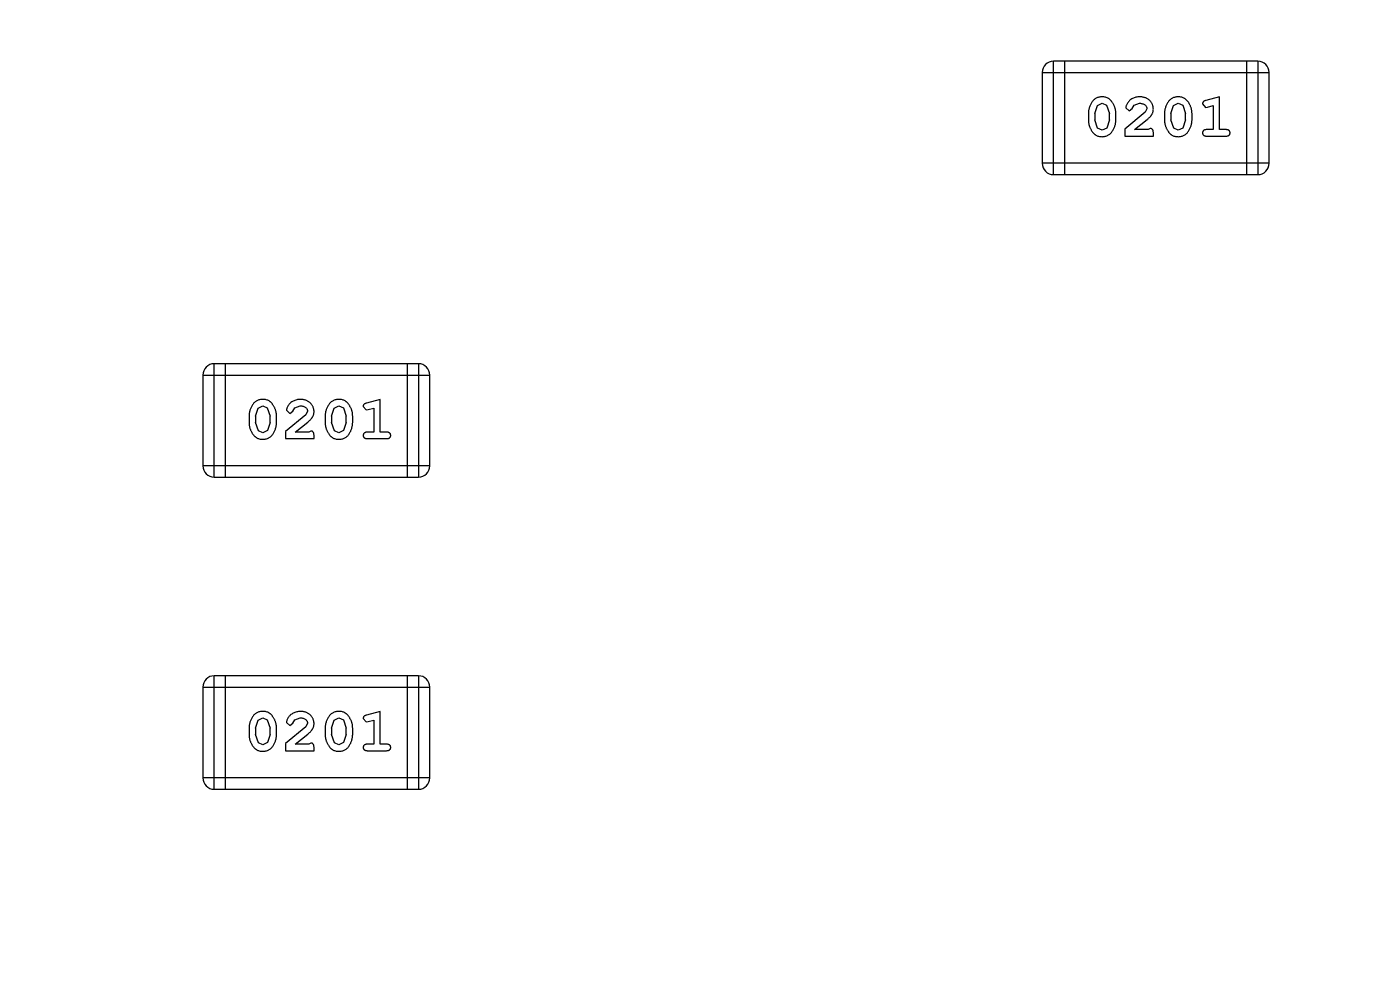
# Model space of a CAD drawing. Header units: inches. Extents: x 398 to 599, y 40 to 151.
# Drawn here: x 557.085 to 560.697, y 87.242 to 89.782 of the extents above; entities that cross this region are included whole.
import ezdxf

# ---------------------------------------------------------------- set-up
doc = ezdxf.new("R2010")
doc.units = ezdxf.units.IN
doc.header["$LTSCALE"] = 1.21
doc.header["$MEASUREMENT"] = 0
doc.layers.get('0').update_dxf_attribs({"linetype": 'CONTINUOUS'})

msp = doc.modelspace()

# ---------------------------------------------------------------- linework, layer by layer
at = {"color": 7, "linetype": 'Continuous'}
for p, q in [((559.8439, 89.3846), (559.8439, 89.6894)), ((560.3925, 89.6894), (559.8439, 89.6894)), ((559.8744, 89.3846), (559.8744, 89.6894)), ((560.3621, 89.6894), (560.3621, 89.3846)), ((560.3925, 89.6894), (560.3925, 89.3846)), ((559.8134, 89.6589), (559.8134, 89.4151)), ((559.8134, 89.6589), (560.423, 89.6589)), ((560.423, 89.4151), (560.423, 89.6589)), ((559.9546, 89.5487), (559.9619, 89.5705)), ((559.9619, 89.5705), (559.9742, 89.5763)), ((559.9742, 89.5763), (559.9864, 89.571)), ((559.9864, 89.571), (559.9939, 89.5487)), ((560.0553, 89.5624), (560.0603, 89.5709)), ((560.0603, 89.5709), (560.0751, 89.5763)), ((560.1591, 89.5487), (560.1664, 89.5705)), ((560.1664, 89.5705), (560.1787, 89.5763)), ((560.1787, 89.5763), (560.1909, 89.571)), ((560.1909, 89.571), (560.1985, 89.5487)), ((560.2441, 89.5746), (560.252, 89.5653)), ((560.252, 89.5653), (560.2574, 89.5663)), ((560.2897, 89.5936), (560.2531, 89.5837)), ((560.2574, 89.5663), (560.2724, 89.5705)), ((560.2724, 89.5705), (560.2724, 89.5055)), ((560.2897, 89.5055), (560.2897, 89.5936)), ((559.9373, 89.549), (559.9373, 89.5313)), ((559.9546, 89.5487), (559.9546, 89.5315)), ((559.9623, 89.5092), (559.9546, 89.5315)), ((559.9939, 89.5315), (559.9867, 89.5098)), ((559.9939, 89.5315), (559.9939, 89.5487)), ((560.0113, 89.5313), (560.0113, 89.549)), ((560.0899, 89.5521), (560.0349, 89.5071)), ((560.038, 89.5643), (560.0468, 89.5559)), ((560.0468, 89.5559), (560.0553, 89.5624)), ((560.0616, 89.5055), (560.0952, 89.5326)), ((560.0946, 89.5618), (560.0899, 89.5521)), ((560.1418, 89.549), (560.1418, 89.5313)), ((560.1591, 89.5487), (560.1591, 89.5315)), ((560.1668, 89.5092), (560.1591, 89.5315)), ((560.1985, 89.5315), (560.1912, 89.5098)), ((560.1985, 89.5315), (560.1985, 89.5487)), ((560.2158, 89.5313), (560.2158, 89.549)), ((559.9744, 89.504), (559.9623, 89.5092)), ((559.9867, 89.5098), (559.9744, 89.504)), ((560.0349, 89.5071), (560.0349, 89.4882)), ((560.0978, 89.5055), (560.0616, 89.5055)), ((560.1033, 89.5087), (560.0978, 89.5055)), ((560.1119, 89.4882), (560.1119, 89.4961)), ((560.1789, 89.504), (560.1668, 89.5092)), ((560.1912, 89.5098), (560.1789, 89.504)), ((560.2724, 89.5055), (560.2551, 89.5055)), ((560.307, 89.5055), (560.2897, 89.5055)), ((560.0349, 89.4882), (560.1119, 89.4882)), ((560.2551, 89.4882), (560.307, 89.4882)), ((560.423, 89.4151), (559.8134, 89.4151)), ((559.8439, 89.3846), (560.3925, 89.3846)), ((557.5584, 88.8461), (557.5584, 88.6023)), ((557.5584, 88.8461), (558.168, 88.8461)), ((557.5889, 88.5718), (557.5889, 88.8766)), ((558.1376, 88.8766), (557.5889, 88.8766)), ((557.6194, 88.5718), (557.6194, 88.8766)), ((558.1071, 88.8766), (558.1071, 88.5718)), ((558.1376, 88.8766), (558.1376, 88.5718)), ((558.168, 88.6023), (558.168, 88.8461)), ((558.0347, 88.7808), (557.9981, 88.7709)), ((558.0347, 88.6927), (558.0347, 88.7808)), ((557.6823, 88.7362), (557.6823, 88.7185)), ((557.6996, 88.7359), (557.7069, 88.7577)), ((557.6996, 88.7359), (557.6996, 88.7187)), ((557.7069, 88.7577), (557.7192, 88.7635)), ((557.7192, 88.7635), (557.7314, 88.7582)), ((557.7314, 88.7582), (557.739, 88.7359)), ((557.739, 88.7187), (557.739, 88.7359)), ((557.7563, 88.7185), (557.7563, 88.7362)), ((557.8349, 88.7393), (557.7799, 88.6943)), ((557.783, 88.7515), (557.7918, 88.7431)), ((557.7918, 88.7431), (557.8003, 88.7496)), ((557.8003, 88.7496), (557.8053, 88.7581)), ((557.8053, 88.7581), (557.8201, 88.7635)), ((557.8396, 88.749), (557.8349, 88.7393)), ((557.8868, 88.7362), (557.8868, 88.7185)), ((557.9041, 88.7359), (557.9114, 88.7577)), ((557.9041, 88.7359), (557.9041, 88.7187)), ((557.9114, 88.7577), (557.9237, 88.7635)), ((557.9237, 88.7635), (557.9359, 88.7582)), ((557.9359, 88.7582), (557.9435, 88.7359)), ((557.9435, 88.7187), (557.9435, 88.7359)), ((557.9608, 88.7185), (557.9608, 88.7362)), ((557.9891, 88.7618), (557.997, 88.7525)), ((557.997, 88.7525), (558.0024, 88.7535)), ((558.0024, 88.7535), (558.0174, 88.7577)), ((558.0174, 88.7577), (558.0174, 88.6927)), ((557.7073, 88.6964), (557.6996, 88.7187)), ((557.739, 88.7187), (557.7317, 88.697)), ((557.8066, 88.6927), (557.8402, 88.7198)), ((557.9118, 88.6964), (557.9041, 88.7187)), ((557.9435, 88.7187), (557.9362, 88.697)), ((557.7194, 88.6912), (557.7073, 88.6964)), ((557.7317, 88.697), (557.7194, 88.6912)), ((557.7799, 88.6943), (557.7799, 88.6754)), ((557.7799, 88.6754), (557.8569, 88.6754)), ((557.8428, 88.6927), (557.8066, 88.6927)), ((557.8483, 88.6959), (557.8428, 88.6927)), ((557.8569, 88.6754), (557.8569, 88.6833)), ((557.9239, 88.6912), (557.9118, 88.6964)), ((557.9362, 88.697), (557.9239, 88.6912)), ((558.0174, 88.6927), (558.0001, 88.6927)), ((558.0001, 88.6754), (558.052, 88.6754)), ((558.052, 88.6927), (558.0347, 88.6927)), ((558.168, 88.6023), (557.5584, 88.6023)), ((557.5889, 88.5718), (558.1376, 88.5718)), ((557.5889, 87.7336), (557.5889, 88.0384)), ((558.1376, 88.0384), (557.5889, 88.0384)), ((557.6194, 87.7336), (557.6194, 88.0384)), ((558.1071, 88.0384), (558.1071, 87.7336)), ((558.1376, 88.0384), (558.1376, 87.7336)), ((557.5584, 88.0079), (557.5584, 87.7641)), ((557.5584, 88.0079), (558.168, 88.0079)), ((558.168, 87.7641), (558.168, 88.0079)), ((558.0347, 87.9426), (557.9981, 87.9327)), ((558.0347, 87.8545), (558.0347, 87.9426)), ((557.6996, 87.8977), (557.7069, 87.9195)), ((557.7069, 87.9195), (557.7192, 87.9253)), ((557.7192, 87.9253), (557.7314, 87.92)), ((557.7314, 87.92), (557.739, 87.8977)), ((557.783, 87.9133), (557.7918, 87.9049)), ((557.7918, 87.9049), (557.8003, 87.9114)), ((557.8003, 87.9114), (557.8053, 87.9199)), ((557.8053, 87.9199), (557.8201, 87.9253)), ((557.8396, 87.9108), (557.8349, 87.9011)), ((557.9041, 87.8977), (557.9114, 87.9195)), ((557.9114, 87.9195), (557.9237, 87.9253)), ((557.9237, 87.9253), (557.9359, 87.92)), ((557.9359, 87.92), (557.9435, 87.8977)), ((557.9891, 87.9236), (557.997, 87.9143)), ((557.997, 87.9143), (558.0024, 87.9153)), ((558.0024, 87.9153), (558.0174, 87.9195)), ((558.0174, 87.9195), (558.0174, 87.8545)), ((557.6823, 87.898), (557.6823, 87.8803)), ((557.6996, 87.8977), (557.6996, 87.8805)), ((557.7073, 87.8582), (557.6996, 87.8805)), ((557.739, 87.8805), (557.7317, 87.8588)), ((557.739, 87.8805), (557.739, 87.8977)), ((557.7563, 87.8803), (557.7563, 87.898)), ((557.8349, 87.9011), (557.7799, 87.8561)), ((557.8066, 87.8545), (557.8402, 87.8816)), ((557.8868, 87.898), (557.8868, 87.8803)), ((557.9041, 87.8977), (557.9041, 87.8805)), ((557.9118, 87.8582), (557.9041, 87.8805)), ((557.9435, 87.8805), (557.9362, 87.8588)), ((557.9435, 87.8805), (557.9435, 87.8977)), ((557.9608, 87.8803), (557.9608, 87.898)), ((557.7194, 87.853), (557.7073, 87.8582)), ((557.7317, 87.8588), (557.7194, 87.853)), ((557.7799, 87.8561), (557.7799, 87.8372)), ((557.7799, 87.8372), (557.8569, 87.8372)), ((557.8428, 87.8545), (557.8066, 87.8545)), ((557.8483, 87.8577), (557.8428, 87.8545)), ((557.8569, 87.8372), (557.8569, 87.8451)), ((557.9239, 87.853), (557.9118, 87.8582)), ((557.9362, 87.8588), (557.9239, 87.853)), ((558.0174, 87.8545), (558.0001, 87.8545)), ((558.0001, 87.8372), (558.052, 87.8372)), ((558.052, 87.8545), (558.0347, 87.8545)), ((558.168, 87.7641), (557.5584, 87.7641)), ((557.5889, 87.7336), (558.1376, 87.7336))]:
    msp.add_line(p, q, dxfattribs=at)
for centre, radius, start, end in [((553.751, 92.925), 23, 281.22586, 258.77532), ((553.751, 92.925), 22.75, 294.44334, 241.13427), ((559.8439, 89.6589), 0.0305, 90, 180), ((560.3925, 89.6589), 0.0305, 0, 90), ((559.8439, 89.4151), 0.0305, 180, 270), ((560.3925, 89.4151), 0.0305, 270, 0), ((557.5889, 88.8461), 0.0305, 90, 180), ((558.1376, 88.8461), 0.0305, 0, 90), ((557.5889, 88.6023), 0.0305, 180, 270), ((558.1376, 88.6023), 0.0305, 270, 0), ((557.5889, 88.0079), 0.0305, 90, 180), ((558.1376, 88.0079), 0.0305, 0, 90), ((557.5889, 87.7641), 0.0305, 180, 270), ((558.1376, 87.7641), 0.0305, 270, 0)]:
    msp.add_arc(centre, radius, start, end, dxfattribs=at)
for points, knots in [([(559.9741, 89.5936), (559.9727, 89.5936), (559.9699, 89.5935), (559.9658, 89.5928), (559.9619, 89.5917), (559.9584, 89.5901), (559.9551, 89.588), (559.952, 89.5855), (559.9492, 89.5825), (559.9468, 89.5792), (559.9446, 89.5756), (559.9426, 89.5719), (559.941, 89.5682), (559.9397, 89.5644), (559.9386, 89.5606), (559.9379, 89.5568), (559.9374, 89.5529), (559.9373, 89.5503), (559.9373, 89.549)], [0, 0, 0, 0, 0.06692, 0.130834, 0.19258, 0.252759, 0.312631, 0.373411, 0.436359, 0.501894, 0.568244, 0.632472, 0.69556, 0.757163, 0.818592, 0.878885, 0.939235, 1, 1, 1, 1]), ([(560.0113, 89.549), (560.0112, 89.5501), (560.0112, 89.5522), (560.0109, 89.5554), (560.0104, 89.5586), (560.0097, 89.5617), (560.0088, 89.5647), (560.0077, 89.5677), (560.0064, 89.5707), (560.0049, 89.5736), (560.0033, 89.5763), (560.0016, 89.5789), (560, 89.5812), (559.9983, 89.5833), (559.9966, 89.5851), (559.9949, 89.5868), (559.9932, 89.5882), (559.9908, 89.5898), (559.9876, 89.5914), (559.9835, 89.5927), (559.9789, 89.5935), (559.9757, 89.5936), (559.9741, 89.5936)], [0, 0, 0, 0, 0.049855, 0.099516, 0.148482, 0.19758, 0.246804, 0.296268, 0.346517, 0.397047, 0.446826, 0.49336, 0.537801, 0.579207, 0.617974, 0.654833, 0.689171, 0.722088, 0.786392, 0.853518, 0.924186, 1, 1, 1, 1]), ([(560.0753, 89.5936), (560.0736, 89.5936), (560.0702, 89.5934), (560.0653, 89.5926), (560.0605, 89.5912), (560.056, 89.5892), (560.0519, 89.5868), (560.0482, 89.5839), (560.0451, 89.5806), (560.0426, 89.5771), (560.0406, 89.5735), (560.0391, 89.5702), (560.0382, 89.5671), (560.0381, 89.5652), (560.038, 89.5643)], [0, 0, 0, 0, 0.098286, 0.193983, 0.289056, 0.384352, 0.477435, 0.566197, 0.652355, 0.737986, 0.818188, 0.887401, 0.94802, 1, 1, 1, 1]), ([(560.0751, 89.5763), (560.0765, 89.5763), (560.0792, 89.5762), (560.0831, 89.5753), (560.0864, 89.574), (560.0893, 89.572), (560.0916, 89.5698), (560.0934, 89.5673), (560.0944, 89.5646), (560.0946, 89.5627), (560.0946, 89.5618)], [0, 0, 0, 0, 0.156344, 0.299348, 0.4327, 0.561, 0.682299, 0.791883, 0.89611, 1, 1, 1, 1]), ([(560.1119, 89.5609), (560.1119, 89.562), (560.1118, 89.5642), (560.1114, 89.5674), (560.1105, 89.5705), (560.1094, 89.5735), (560.1079, 89.5763), (560.1062, 89.5791), (560.1041, 89.5816), (560.1017, 89.5841), (560.099, 89.5863), (560.0962, 89.5883), (560.0931, 89.5899), (560.0899, 89.5913), (560.0865, 89.5923), (560.0829, 89.5931), (560.0791, 89.5935), (560.0766, 89.5936), (560.0753, 89.5936)], [0, 0, 0, 0, 0.060981, 0.120256, 0.178148, 0.236115, 0.293993, 0.352864, 0.413358, 0.476056, 0.539296, 0.602396, 0.665116, 0.728325, 0.792919, 0.859317, 0.928302, 1, 1, 1, 1]), ([(560.1786, 89.5936), (560.1772, 89.5936), (560.1744, 89.5935), (560.1703, 89.5928), (560.1665, 89.5917), (560.1629, 89.5901), (560.1596, 89.588), (560.1565, 89.5855), (560.1537, 89.5825), (560.1513, 89.5792), (560.1491, 89.5756), (560.1472, 89.5719), (560.1455, 89.5682), (560.1442, 89.5644), (560.1431, 89.5606), (560.1424, 89.5568), (560.1419, 89.5529), (560.1419, 89.5503), (560.1418, 89.549)], [0, 0, 0, 0, 0.06692, 0.130834, 0.19258, 0.252759, 0.312631, 0.373411, 0.436359, 0.501894, 0.568244, 0.632472, 0.69556, 0.757163, 0.818592, 0.878885, 0.939235, 1, 1, 1, 1]), ([(560.2158, 89.549), (560.2157, 89.5501), (560.2157, 89.5522), (560.2154, 89.5554), (560.2149, 89.5586), (560.2142, 89.5617), (560.2133, 89.5647), (560.2122, 89.5677), (560.2109, 89.5707), (560.2094, 89.5736), (560.2078, 89.5763), (560.2062, 89.5789), (560.2045, 89.5812), (560.2028, 89.5833), (560.2011, 89.5851), (560.1994, 89.5868), (560.1977, 89.5882), (560.1953, 89.5898), (560.1921, 89.5914), (560.188, 89.5927), (560.1834, 89.5935), (560.1803, 89.5936), (560.1786, 89.5936)], [0, 0, 0, 0, 0.049855, 0.099516, 0.148482, 0.19758, 0.246804, 0.296268, 0.346517, 0.397047, 0.446826, 0.49336, 0.537801, 0.579207, 0.617974, 0.654833, 0.689171, 0.722088, 0.786392, 0.853518, 0.924186, 1, 1, 1, 1]), ([(560.2531, 89.5837), (560.2523, 89.5835), (560.2507, 89.583), (560.2486, 89.5822), (560.247, 89.5813), (560.2458, 89.5802), (560.245, 89.579), (560.2445, 89.5777), (560.2441, 89.5762), (560.2441, 89.5751), (560.2441, 89.5746)], [0, 0, 0, 0, 0.187321, 0.344927, 0.475328, 0.579604, 0.674244, 0.773631, 0.882025, 1, 1, 1, 1]), ([(559.9373, 89.5313), (559.9373, 89.5302), (559.9374, 89.5281), (559.9377, 89.5249), (559.9382, 89.5218), (559.9389, 89.5187), (559.9397, 89.5156), (559.9409, 89.5126), (559.9421, 89.5097), (559.9436, 89.5068), (559.9452, 89.504), (559.9468, 89.5015), (559.9485, 89.4992), (559.9501, 89.4971), (559.9518, 89.4952), (559.9535, 89.4936), (559.9552, 89.4921), (559.9576, 89.4905), (559.9608, 89.4889), (559.965, 89.4876), (559.9695, 89.4868), (559.9727, 89.4867), (559.9744, 89.4866)], [0, 0, 0, 0, 0.049886, 0.09882, 0.148132, 0.19689, 0.246038, 0.295176, 0.345305, 0.395692, 0.445312, 0.491875, 0.535813, 0.577009, 0.616081, 0.652689, 0.687585, 0.720206, 0.785062, 0.85223, 0.923759, 1, 1, 1, 1]), ([(559.9744, 89.4866), (559.9758, 89.4867), (559.9786, 89.4868), (559.9827, 89.4875), (559.9865, 89.4886), (559.9901, 89.4902), (559.9935, 89.4922), (559.9965, 89.4947), (559.9993, 89.4977), (560.0017, 89.5011), (560.0039, 89.5047), (560.0059, 89.5083), (560.0076, 89.5121), (560.0089, 89.5158), (560.0099, 89.5196), (560.0107, 89.5235), (560.0112, 89.5274), (560.0112, 89.53), (560.0113, 89.5313)], [0, 0, 0, 0, 0.067217, 0.131051, 0.19272, 0.252824, 0.312745, 0.373449, 0.436041, 0.501494, 0.567761, 0.632087, 0.695096, 0.757109, 0.817993, 0.878657, 0.939311, 1, 1, 1, 1]), ([(560.0952, 89.5326), (560.0961, 89.5333), (560.0977, 89.5348), (560.1001, 89.537), (560.1022, 89.5392), (560.1041, 89.5411), (560.1057, 89.543), (560.1071, 89.5448), (560.1082, 89.5464), (560.1093, 89.5485), (560.1104, 89.551), (560.1113, 89.5542), (560.1118, 89.5575), (560.1119, 89.5597), (560.1119, 89.5609)], [0, 0, 0, 0, 0.103002, 0.197728, 0.285279, 0.365235, 0.437224, 0.502446, 0.560545, 0.611446, 0.707576, 0.80349, 0.900532, 1, 1, 1, 1]), ([(560.1418, 89.5313), (560.1418, 89.5302), (560.1419, 89.5281), (560.1422, 89.5249), (560.1427, 89.5218), (560.1434, 89.5187), (560.1442, 89.5156), (560.1454, 89.5126), (560.1466, 89.5097), (560.1481, 89.5068), (560.1497, 89.504), (560.1513, 89.5015), (560.153, 89.4992), (560.1546, 89.4971), (560.1563, 89.4952), (560.158, 89.4936), (560.1597, 89.4921), (560.1621, 89.4905), (560.1653, 89.4889), (560.1695, 89.4876), (560.174, 89.4868), (560.1772, 89.4867), (560.1789, 89.4866)], [0, 0, 0, 0, 0.049886, 0.09882, 0.148132, 0.19689, 0.246038, 0.295176, 0.345305, 0.395692, 0.445312, 0.491875, 0.535813, 0.577009, 0.616081, 0.652689, 0.687585, 0.720206, 0.785062, 0.85223, 0.923759, 1, 1, 1, 1]), ([(560.1789, 89.4866), (560.1803, 89.4867), (560.1831, 89.4868), (560.1872, 89.4875), (560.1911, 89.4886), (560.1946, 89.4902), (560.198, 89.4922), (560.201, 89.4947), (560.2038, 89.4977), (560.2063, 89.5011), (560.2085, 89.5047), (560.2104, 89.5083), (560.2121, 89.5121), (560.2134, 89.5158), (560.2145, 89.5196), (560.2152, 89.5235), (560.2157, 89.5274), (560.2157, 89.53), (560.2158, 89.5313)], [0, 0, 0, 0, 0.067217, 0.131051, 0.19272, 0.252824, 0.312745, 0.373449, 0.436041, 0.501494, 0.567761, 0.632087, 0.695096, 0.757109, 0.817993, 0.878657, 0.939311, 1, 1, 1, 1]), ([(560.1119, 89.4961), (560.1119, 89.4972), (560.1119, 89.4991), (560.1114, 89.5018), (560.1108, 89.5041), (560.1097, 89.5058), (560.1084, 89.5071), (560.1069, 89.508), (560.1051, 89.5086), (560.1039, 89.5086), (560.1033, 89.5087)], [0, 0, 0, 0, 0.1844, 0.34094, 0.473574, 0.586824, 0.690029, 0.789175, 0.890445, 1, 1, 1, 1]), ([(560.2551, 89.5055), (560.2542, 89.5055), (560.2525, 89.5055), (560.2502, 89.505), (560.2482, 89.5042), (560.2467, 89.5032), (560.2455, 89.5018), (560.2447, 89.5003), (560.2442, 89.4987), (560.2441, 89.4975), (560.2441, 89.4969)], [0, 0, 0, 0, 0.169102, 0.317658, 0.446239, 0.563118, 0.671828, 0.776546, 0.884858, 1, 1, 1, 1]), ([(560.2441, 89.4969), (560.2441, 89.4963), (560.2442, 89.4951), (560.2447, 89.4934), (560.2455, 89.4919), (560.2467, 89.4905), (560.2482, 89.4895), (560.2502, 89.4888), (560.2525, 89.4883), (560.2542, 89.4882), (560.2551, 89.4882)], [0, 0, 0, 0, 0.115051, 0.223278, 0.329269, 0.437893, 0.554681, 0.682591, 0.83103, 1, 1, 1, 1]), ([(560.318, 89.4969), (560.318, 89.4975), (560.3179, 89.4987), (560.3174, 89.5003), (560.3166, 89.5018), (560.3154, 89.5032), (560.3139, 89.5043), (560.3119, 89.505), (560.3096, 89.5055), (560.3079, 89.5055), (560.307, 89.5055)], [0, 0, 0, 0, 0.11517, 0.223509, 0.328254, 0.438012, 0.553651, 0.682263, 0.830856, 1, 1, 1, 1]), ([(560.307, 89.4882), (560.3079, 89.4882), (560.3096, 89.4883), (560.3119, 89.4888), (560.3139, 89.4895), (560.3154, 89.4906), (560.3166, 89.4919), (560.3174, 89.4934), (560.3179, 89.4951), (560.318, 89.4963), (560.318, 89.4969)], [0, 0, 0, 0, 0.169012, 0.317488, 0.445429, 0.560977, 0.67065, 0.776666, 0.88492, 1, 1, 1, 1]), ([(557.7191, 88.7808), (557.7177, 88.7808), (557.7149, 88.7807), (557.7108, 88.78), (557.707, 88.7789), (557.7034, 88.7773), (557.7001, 88.7752), (557.697, 88.7727), (557.6942, 88.7698), (557.6918, 88.7664), (557.6896, 88.7628), (557.6877, 88.7591), (557.686, 88.7554), (557.6847, 88.7516), (557.6836, 88.7478), (557.6829, 88.744), (557.6824, 88.7401), (557.6823, 88.7375), (557.6823, 88.7362)], [0, 0, 0, 0, 0.06692, 0.130834, 0.19258, 0.252759, 0.312631, 0.373411, 0.436359, 0.501894, 0.568244, 0.632472, 0.69556, 0.757163, 0.818592, 0.878885, 0.939235, 1, 1, 1, 1]), ([(557.7563, 88.7362), (557.7562, 88.7373), (557.7562, 88.7394), (557.7559, 88.7426), (557.7554, 88.7458), (557.7547, 88.7489), (557.7538, 88.7519), (557.7527, 88.7549), (557.7514, 88.7579), (557.7499, 88.7608), (557.7483, 88.7635), (557.7466, 88.7661), (557.745, 88.7684), (557.7433, 88.7705), (557.7416, 88.7723), (557.7399, 88.774), (557.7382, 88.7754), (557.7358, 88.777), (557.7326, 88.7786), (557.7285, 88.7799), (557.7239, 88.7807), (557.7207, 88.7808), (557.7191, 88.7808)], [0, 0, 0, 0, 0.049855, 0.099516, 0.148482, 0.19758, 0.246804, 0.296268, 0.346517, 0.397047, 0.446826, 0.49336, 0.537801, 0.579207, 0.617974, 0.654833, 0.689171, 0.722088, 0.786392, 0.853518, 0.924186, 1, 1, 1, 1]), ([(557.8203, 88.7808), (557.8186, 88.7808), (557.8152, 88.7806), (557.8103, 88.7798), (557.8055, 88.7784), (557.801, 88.7764), (557.7969, 88.774), (557.7932, 88.7711), (557.7901, 88.7678), (557.7876, 88.7643), (557.7856, 88.7607), (557.7841, 88.7574), (557.7832, 88.7543), (557.7831, 88.7524), (557.783, 88.7515)], [0, 0, 0, 0, 0.098286, 0.193983, 0.289056, 0.384352, 0.477435, 0.566197, 0.652355, 0.737986, 0.818188, 0.887401, 0.94802, 1, 1, 1, 1]), ([(557.8569, 88.7481), (557.8569, 88.7492), (557.8568, 88.7514), (557.8564, 88.7546), (557.8555, 88.7577), (557.8544, 88.7607), (557.8529, 88.7635), (557.8512, 88.7663), (557.8491, 88.7688), (557.8467, 88.7713), (557.844, 88.7735), (557.8412, 88.7755), (557.8381, 88.7771), (557.8349, 88.7785), (557.8315, 88.7795), (557.8279, 88.7803), (557.8242, 88.7807), (557.8216, 88.7808), (557.8203, 88.7808)], [0, 0, 0, 0, 0.060981, 0.120256, 0.178148, 0.236115, 0.293993, 0.352864, 0.413358, 0.476056, 0.539296, 0.602396, 0.665116, 0.728325, 0.792919, 0.859317, 0.928302, 1, 1, 1, 1]), ([(557.9236, 88.7808), (557.9222, 88.7808), (557.9194, 88.7807), (557.9153, 88.78), (557.9115, 88.7789), (557.9079, 88.7773), (557.9046, 88.7752), (557.9015, 88.7727), (557.8987, 88.7698), (557.8963, 88.7664), (557.8941, 88.7628), (557.8922, 88.7591), (557.8905, 88.7554), (557.8892, 88.7516), (557.8881, 88.7478), (557.8874, 88.744), (557.8869, 88.7401), (557.8869, 88.7375), (557.8868, 88.7362)], [0, 0, 0, 0, 0.06692, 0.130834, 0.19258, 0.252759, 0.312631, 0.373411, 0.436359, 0.501894, 0.568244, 0.632472, 0.69556, 0.757163, 0.818592, 0.878885, 0.939235, 1, 1, 1, 1]), ([(557.9608, 88.7362), (557.9607, 88.7373), (557.9607, 88.7394), (557.9604, 88.7426), (557.9599, 88.7458), (557.9592, 88.7489), (557.9583, 88.7519), (557.9572, 88.7549), (557.9559, 88.7579), (557.9544, 88.7608), (557.9528, 88.7635), (557.9512, 88.7661), (557.9495, 88.7684), (557.9478, 88.7705), (557.9461, 88.7723), (557.9444, 88.774), (557.9427, 88.7754), (557.9403, 88.777), (557.9371, 88.7786), (557.933, 88.7799), (557.9284, 88.7807), (557.9253, 88.7808), (557.9236, 88.7808)], [0, 0, 0, 0, 0.049855, 0.099516, 0.148482, 0.19758, 0.246804, 0.296268, 0.346517, 0.397047, 0.446826, 0.49336, 0.537801, 0.579207, 0.617974, 0.654833, 0.689171, 0.722088, 0.786392, 0.853518, 0.924186, 1, 1, 1, 1]), ([(557.8201, 88.7635), (557.8215, 88.7635), (557.8242, 88.7634), (557.8281, 88.7625), (557.8314, 88.7612), (557.8343, 88.7592), (557.8366, 88.757), (557.8384, 88.7545), (557.8394, 88.7518), (557.8396, 88.7499), (557.8396, 88.749)], [0, 0, 0, 0, 0.156344, 0.299348, 0.4327, 0.561, 0.682299, 0.791883, 0.89611, 1, 1, 1, 1]), ([(557.8402, 88.7198), (557.8411, 88.7205), (557.8427, 88.722), (557.8451, 88.7242), (557.8472, 88.7264), (557.8491, 88.7283), (557.8507, 88.7302), (557.8521, 88.732), (557.8532, 88.7336), (557.8543, 88.7357), (557.8554, 88.7382), (557.8563, 88.7414), (557.8568, 88.7447), (557.8569, 88.7469), (557.8569, 88.7481)], [0, 0, 0, 0, 0.103002, 0.197728, 0.285279, 0.365235, 0.437224, 0.502446, 0.560545, 0.611446, 0.707576, 0.80349, 0.900532, 1, 1, 1, 1]), ([(557.9981, 88.7709), (557.9973, 88.7707), (557.9957, 88.7702), (557.9936, 88.7694), (557.992, 88.7685), (557.9908, 88.7674), (557.99, 88.7663), (557.9895, 88.7649), (557.9891, 88.7634), (557.9891, 88.7623), (557.9891, 88.7618)], [0, 0, 0, 0, 0.187321, 0.344927, 0.475328, 0.579604, 0.674244, 0.773631, 0.882025, 1, 1, 1, 1]), ([(557.6823, 88.7185), (557.6823, 88.7174), (557.6824, 88.7153), (557.6827, 88.7121), (557.6832, 88.709), (557.6839, 88.7059), (557.6847, 88.7028), (557.6859, 88.6998), (557.6871, 88.6969), (557.6886, 88.694), (557.6902, 88.6912), (557.6918, 88.6887), (557.6935, 88.6864), (557.6951, 88.6843), (557.6968, 88.6824), (557.6985, 88.6808), (557.7002, 88.6793), (557.7026, 88.6777), (557.7058, 88.6761), (557.71, 88.6748), (557.7145, 88.674), (557.7177, 88.6739), (557.7194, 88.6739)], [0, 0, 0, 0, 0.049886, 0.09882, 0.148132, 0.19689, 0.246038, 0.295176, 0.345305, 0.395692, 0.445312, 0.491875, 0.535813, 0.577009, 0.616081, 0.652689, 0.687585, 0.720206, 0.785062, 0.85223, 0.923759, 1, 1, 1, 1]), ([(557.7194, 88.6739), (557.7208, 88.6739), (557.7236, 88.674), (557.7277, 88.6747), (557.7316, 88.6758), (557.7351, 88.6774), (557.7385, 88.6794), (557.7415, 88.6819), (557.7443, 88.6849), (557.7468, 88.6883), (557.7489, 88.6919), (557.7509, 88.6955), (557.7526, 88.6993), (557.7539, 88.703), (557.7549, 88.7068), (557.7557, 88.7107), (557.7562, 88.7146), (557.7562, 88.7172), (557.7563, 88.7185)], [0, 0, 0, 0, 0.067217, 0.131051, 0.19272, 0.252824, 0.312745, 0.373449, 0.436041, 0.501494, 0.567761, 0.632087, 0.695096, 0.757109, 0.817993, 0.878657, 0.939311, 1, 1, 1, 1]), ([(557.8868, 88.7185), (557.8868, 88.7174), (557.8869, 88.7153), (557.8872, 88.7121), (557.8877, 88.709), (557.8884, 88.7059), (557.8892, 88.7028), (557.8904, 88.6998), (557.8916, 88.6969), (557.8931, 88.694), (557.8947, 88.6912), (557.8963, 88.6887), (557.898, 88.6864), (557.8996, 88.6843), (557.9013, 88.6824), (557.903, 88.6808), (557.9047, 88.6793), (557.9071, 88.6777), (557.9103, 88.6761), (557.9145, 88.6748), (557.919, 88.674), (557.9222, 88.6739), (557.9239, 88.6739)], [0, 0, 0, 0, 0.049886, 0.09882, 0.148132, 0.19689, 0.246038, 0.295176, 0.345305, 0.395692, 0.445312, 0.491875, 0.535813, 0.577009, 0.616081, 0.652689, 0.687585, 0.720206, 0.785062, 0.85223, 0.923759, 1, 1, 1, 1]), ([(557.9239, 88.6739), (557.9253, 88.6739), (557.9281, 88.674), (557.9322, 88.6747), (557.9361, 88.6758), (557.9396, 88.6774), (557.943, 88.6794), (557.946, 88.6819), (557.9488, 88.6849), (557.9513, 88.6883), (557.9535, 88.6919), (557.9554, 88.6955), (557.9571, 88.6993), (557.9584, 88.703), (557.9595, 88.7068), (557.9602, 88.7107), (557.9607, 88.7146), (557.9607, 88.7172), (557.9608, 88.7185)], [0, 0, 0, 0, 0.067217, 0.131051, 0.19272, 0.252824, 0.312745, 0.373449, 0.436041, 0.501494, 0.567761, 0.632087, 0.695096, 0.757109, 0.817993, 0.878657, 0.939311, 1, 1, 1, 1]), ([(557.8569, 88.6833), (557.8569, 88.6844), (557.8569, 88.6863), (557.8564, 88.689), (557.8558, 88.6913), (557.8547, 88.693), (557.8534, 88.6943), (557.8519, 88.6952), (557.8501, 88.6958), (557.8489, 88.6958), (557.8483, 88.6959)], [0, 0, 0, 0, 0.1844, 0.34094, 0.473574, 0.586824, 0.690029, 0.789175, 0.890445, 1, 1, 1, 1]), ([(558.0001, 88.6927), (557.9992, 88.6927), (557.9975, 88.6927), (557.9952, 88.6922), (557.9932, 88.6914), (557.9917, 88.6904), (557.9905, 88.689), (557.9897, 88.6876), (557.9892, 88.6859), (557.9891, 88.6847), (557.9891, 88.6841)], [0, 0, 0, 0, 0.169102, 0.317658, 0.446239, 0.563118, 0.671828, 0.776546, 0.884858, 1, 1, 1, 1]), ([(557.9891, 88.6841), (557.9891, 88.6835), (557.9892, 88.6823), (557.9897, 88.6806), (557.9905, 88.6791), (557.9917, 88.6777), (557.9932, 88.6767), (557.9952, 88.676), (557.9975, 88.6755), (557.9992, 88.6754), (558.0001, 88.6754)], [0, 0, 0, 0, 0.115051, 0.223278, 0.329269, 0.437893, 0.554681, 0.682591, 0.83103, 1, 1, 1, 1]), ([(558.063, 88.6841), (558.063, 88.6847), (558.0629, 88.6859), (558.0624, 88.6876), (558.0616, 88.689), (558.0604, 88.6904), (558.0589, 88.6915), (558.0569, 88.6922), (558.0546, 88.6927), (558.0529, 88.6927), (558.052, 88.6927)], [0, 0, 0, 0, 0.11517, 0.223509, 0.328254, 0.438012, 0.553651, 0.682263, 0.830856, 1, 1, 1, 1]), ([(558.052, 88.6754), (558.0529, 88.6754), (558.0546, 88.6755), (558.0569, 88.676), (558.0589, 88.6767), (558.0604, 88.6778), (558.0616, 88.6791), (558.0624, 88.6806), (558.0629, 88.6823), (558.063, 88.6835), (558.063, 88.6841)], [0, 0, 0, 0, 0.169012, 0.317488, 0.445429, 0.560977, 0.67065, 0.776666, 0.88492, 1, 1, 1, 1]), ([(557.7191, 87.9426), (557.7177, 87.9426), (557.7149, 87.9425), (557.7108, 87.9418), (557.707, 87.9407), (557.7034, 87.9391), (557.7001, 87.937), (557.697, 87.9345), (557.6942, 87.9315), (557.6918, 87.9282), (557.6896, 87.9246), (557.6877, 87.9209), (557.686, 87.9172), (557.6847, 87.9134), (557.6836, 87.9096), (557.6829, 87.9058), (557.6824, 87.9019), (557.6823, 87.8993), (557.6823, 87.898)], [0, 0, 0, 0, 0.06692, 0.130834, 0.19258, 0.252759, 0.312631, 0.373411, 0.436359, 0.501894, 0.568244, 0.632472, 0.69556, 0.757163, 0.818592, 0.878885, 0.939235, 1, 1, 1, 1]), ([(557.7563, 87.898), (557.7562, 87.8991), (557.7562, 87.9012), (557.7559, 87.9044), (557.7554, 87.9076), (557.7547, 87.9107), (557.7538, 87.9137), (557.7527, 87.9167), (557.7514, 87.9197), (557.7499, 87.9226), (557.7483, 87.9253), (557.7466, 87.9279), (557.745, 87.9302), (557.7433, 87.9323), (557.7416, 87.9341), (557.7399, 87.9358), (557.7382, 87.9372), (557.7358, 87.9388), (557.7326, 87.9404), (557.7285, 87.9417), (557.7239, 87.9425), (557.7207, 87.9426), (557.7191, 87.9426)], [0, 0, 0, 0, 0.049855, 0.099516, 0.148482, 0.19758, 0.246804, 0.296268, 0.346517, 0.397047, 0.446826, 0.49336, 0.537801, 0.579207, 0.617974, 0.654833, 0.689171, 0.722088, 0.786392, 0.853518, 0.924186, 1, 1, 1, 1]), ([(557.8203, 87.9426), (557.8186, 87.9426), (557.8152, 87.9424), (557.8103, 87.9416), (557.8055, 87.9402), (557.801, 87.9382), (557.7969, 87.9357), (557.7932, 87.9329), (557.7901, 87.9296), (557.7876, 87.9261), (557.7856, 87.9225), (557.7841, 87.9192), (557.7832, 87.9161), (557.7831, 87.9142), (557.783, 87.9133)], [0, 0, 0, 0, 0.098286, 0.193983, 0.289056, 0.384352, 0.477435, 0.566197, 0.652355, 0.737986, 0.818188, 0.887401, 0.94802, 1, 1, 1, 1]), ([(557.8569, 87.9099), (557.8569, 87.911), (557.8568, 87.9132), (557.8564, 87.9164), (557.8555, 87.9195), (557.8544, 87.9225), (557.8529, 87.9253), (557.8512, 87.9281), (557.8491, 87.9306), (557.8467, 87.9331), (557.844, 87.9353), (557.8412, 87.9373), (557.8381, 87.9389), (557.8349, 87.9403), (557.8315, 87.9413), (557.8279, 87.9421), (557.8242, 87.9425), (557.8216, 87.9426), (557.8203, 87.9426)], [0, 0, 0, 0, 0.060981, 0.120256, 0.178148, 0.236115, 0.293993, 0.352864, 0.413358, 0.476056, 0.539296, 0.602396, 0.665116, 0.728325, 0.792919, 0.859317, 0.928302, 1, 1, 1, 1]), ([(557.9236, 87.9426), (557.9222, 87.9426), (557.9194, 87.9425), (557.9153, 87.9418), (557.9115, 87.9407), (557.9079, 87.9391), (557.9046, 87.937), (557.9015, 87.9345), (557.8987, 87.9315), (557.8963, 87.9282), (557.8941, 87.9246), (557.8922, 87.9209), (557.8905, 87.9172), (557.8892, 87.9134), (557.8881, 87.9096), (557.8874, 87.9058), (557.8869, 87.9019), (557.8869, 87.8993), (557.8868, 87.898)], [0, 0, 0, 0, 0.06692, 0.130834, 0.19258, 0.252759, 0.312631, 0.373411, 0.436359, 0.501894, 0.568244, 0.632472, 0.69556, 0.757163, 0.818592, 0.878885, 0.939235, 1, 1, 1, 1]), ([(557.9608, 87.898), (557.9607, 87.8991), (557.9607, 87.9012), (557.9604, 87.9044), (557.9599, 87.9076), (557.9592, 87.9107), (557.9583, 87.9137), (557.9572, 87.9167), (557.9559, 87.9197), (557.9544, 87.9226), (557.9528, 87.9253), (557.9512, 87.9279), (557.9495, 87.9302), (557.9478, 87.9323), (557.9461, 87.9341), (557.9444, 87.9358), (557.9427, 87.9372), (557.9403, 87.9388), (557.9371, 87.9404), (557.933, 87.9417), (557.9284, 87.9425), (557.9253, 87.9426), (557.9236, 87.9426)], [0, 0, 0, 0, 0.049855, 0.099516, 0.148482, 0.19758, 0.246804, 0.296268, 0.346517, 0.397047, 0.446826, 0.49336, 0.537801, 0.579207, 0.617974, 0.654833, 0.689171, 0.722088, 0.786392, 0.853518, 0.924186, 1, 1, 1, 1]), ([(557.8201, 87.9253), (557.8215, 87.9253), (557.8242, 87.9252), (557.8281, 87.9243), (557.8314, 87.923), (557.8343, 87.921), (557.8366, 87.9188), (557.8384, 87.9163), (557.8394, 87.9136), (557.8396, 87.9117), (557.8396, 87.9108)], [0, 0, 0, 0, 0.156344, 0.299348, 0.4327, 0.561, 0.682299, 0.791883, 0.89611, 1, 1, 1, 1]), ([(557.8402, 87.8816), (557.8411, 87.8823), (557.8427, 87.8838), (557.8451, 87.886), (557.8472, 87.8882), (557.8491, 87.8901), (557.8507, 87.892), (557.8521, 87.8938), (557.8532, 87.8954), (557.8543, 87.8975), (557.8554, 87.9), (557.8563, 87.9032), (557.8568, 87.9065), (557.8569, 87.9087), (557.8569, 87.9099)], [0, 0, 0, 0, 0.103002, 0.197728, 0.285279, 0.365235, 0.437224, 0.502446, 0.560545, 0.611446, 0.707576, 0.80349, 0.900532, 1, 1, 1, 1]), ([(557.9981, 87.9327), (557.9973, 87.9325), (557.9957, 87.932), (557.9936, 87.9312), (557.992, 87.9303), (557.9908, 87.9292), (557.99, 87.928), (557.9895, 87.9267), (557.9891, 87.9252), (557.9891, 87.9241), (557.9891, 87.9236)], [0, 0, 0, 0, 0.187321, 0.344927, 0.475328, 0.579604, 0.674244, 0.773631, 0.882025, 1, 1, 1, 1]), ([(557.6823, 87.8803), (557.6823, 87.8792), (557.6824, 87.8771), (557.6827, 87.8739), (557.6832, 87.8708), (557.6839, 87.8677), (557.6847, 87.8646), (557.6859, 87.8616), (557.6871, 87.8587), (557.6886, 87.8558), (557.6902, 87.853), (557.6918, 87.8505), (557.6935, 87.8482), (557.6951, 87.8461), (557.6968, 87.8442), (557.6985, 87.8426), (557.7002, 87.8411), (557.7026, 87.8395), (557.7058, 87.8379), (557.71, 87.8366), (557.7145, 87.8358), (557.7177, 87.8357), (557.7194, 87.8356)], [0, 0, 0, 0, 0.049886, 0.09882, 0.148132, 0.19689, 0.246038, 0.295176, 0.345305, 0.395692, 0.445312, 0.491875, 0.535813, 0.577009, 0.616081, 0.652689, 0.687585, 0.720206, 0.785062, 0.85223, 0.923759, 1, 1, 1, 1]), ([(557.7194, 87.8356), (557.7208, 87.8357), (557.7236, 87.8358), (557.7277, 87.8365), (557.7316, 87.8376), (557.7351, 87.8392), (557.7385, 87.8412), (557.7415, 87.8437), (557.7443, 87.8467), (557.7468, 87.8501), (557.7489, 87.8537), (557.7509, 87.8573), (557.7526, 87.8611), (557.7539, 87.8648), (557.7549, 87.8686), (557.7557, 87.8725), (557.7562, 87.8764), (557.7562, 87.879), (557.7563, 87.8803)], [0, 0, 0, 0, 0.067217, 0.131051, 0.19272, 0.252824, 0.312745, 0.373449, 0.436041, 0.501494, 0.567761, 0.632087, 0.695096, 0.757109, 0.817993, 0.878657, 0.939311, 1, 1, 1, 1]), ([(557.8868, 87.8803), (557.8868, 87.8792), (557.8869, 87.8771), (557.8872, 87.8739), (557.8877, 87.8708), (557.8884, 87.8677), (557.8892, 87.8646), (557.8904, 87.8616), (557.8916, 87.8587), (557.8931, 87.8558), (557.8947, 87.853), (557.8963, 87.8505), (557.898, 87.8482), (557.8996, 87.8461), (557.9013, 87.8442), (557.903, 87.8426), (557.9047, 87.8411), (557.9071, 87.8395), (557.9103, 87.8379), (557.9145, 87.8366), (557.919, 87.8358), (557.9222, 87.8357), (557.9239, 87.8356)], [0, 0, 0, 0, 0.049886, 0.09882, 0.148132, 0.19689, 0.246038, 0.295176, 0.345305, 0.395692, 0.445312, 0.491875, 0.535813, 0.577009, 0.616081, 0.652689, 0.687585, 0.720206, 0.785062, 0.85223, 0.923759, 1, 1, 1, 1]), ([(557.9239, 87.8356), (557.9253, 87.8357), (557.9281, 87.8358), (557.9322, 87.8365), (557.9361, 87.8376), (557.9396, 87.8392), (557.943, 87.8412), (557.946, 87.8437), (557.9488, 87.8467), (557.9513, 87.8501), (557.9535, 87.8537), (557.9554, 87.8573), (557.9571, 87.8611), (557.9584, 87.8648), (557.9595, 87.8686), (557.9602, 87.8725), (557.9607, 87.8764), (557.9607, 87.879), (557.9608, 87.8803)], [0, 0, 0, 0, 0.067217, 0.131051, 0.19272, 0.252824, 0.312745, 0.373449, 0.436041, 0.501494, 0.567761, 0.632087, 0.695096, 0.757109, 0.817993, 0.878657, 0.939311, 1, 1, 1, 1]), ([(557.8569, 87.8451), (557.8569, 87.8462), (557.8569, 87.8481), (557.8564, 87.8508), (557.8558, 87.8531), (557.8547, 87.8548), (557.8534, 87.8561), (557.8519, 87.857), (557.8501, 87.8576), (557.8489, 87.8576), (557.8483, 87.8577)], [0, 0, 0, 0, 0.1844, 0.34094, 0.473574, 0.586824, 0.690029, 0.789175, 0.890445, 1, 1, 1, 1]), ([(558.0001, 87.8545), (557.9992, 87.8545), (557.9975, 87.8545), (557.9952, 87.854), (557.9932, 87.8532), (557.9917, 87.8522), (557.9905, 87.8508), (557.9897, 87.8493), (557.9892, 87.8477), (557.9891, 87.8465), (557.9891, 87.8459)], [0, 0, 0, 0, 0.169102, 0.317658, 0.446239, 0.563118, 0.671828, 0.776546, 0.884858, 1, 1, 1, 1]), ([(557.9891, 87.8459), (557.9891, 87.8453), (557.9892, 87.8441), (557.9897, 87.8424), (557.9905, 87.8409), (557.9917, 87.8395), (557.9932, 87.8385), (557.9952, 87.8378), (557.9975, 87.8373), (557.9992, 87.8372), (558.0001, 87.8372)], [0, 0, 0, 0, 0.115051, 0.223278, 0.329269, 0.437893, 0.554681, 0.682591, 0.83103, 1, 1, 1, 1]), ([(558.063, 87.8459), (558.063, 87.8465), (558.0629, 87.8477), (558.0624, 87.8493), (558.0616, 87.8508), (558.0604, 87.8522), (558.0589, 87.8533), (558.0569, 87.854), (558.0546, 87.8545), (558.0529, 87.8545), (558.052, 87.8545)], [0, 0, 0, 0, 0.11517, 0.223509, 0.328254, 0.438012, 0.553651, 0.682263, 0.830856, 1, 1, 1, 1]), ([(558.052, 87.8372), (558.0529, 87.8372), (558.0546, 87.8373), (558.0569, 87.8378), (558.0589, 87.8385), (558.0604, 87.8396), (558.0616, 87.8409), (558.0624, 87.8424), (558.0629, 87.8441), (558.063, 87.8453), (558.063, 87.8459)], [0, 0, 0, 0, 0.169012, 0.317488, 0.445429, 0.560977, 0.67065, 0.776666, 0.88492, 1, 1, 1, 1])]:
    msp.add_open_spline(points, degree=3, knots=knots, dxfattribs=at)

doc.saveas('drawing.dxf')
